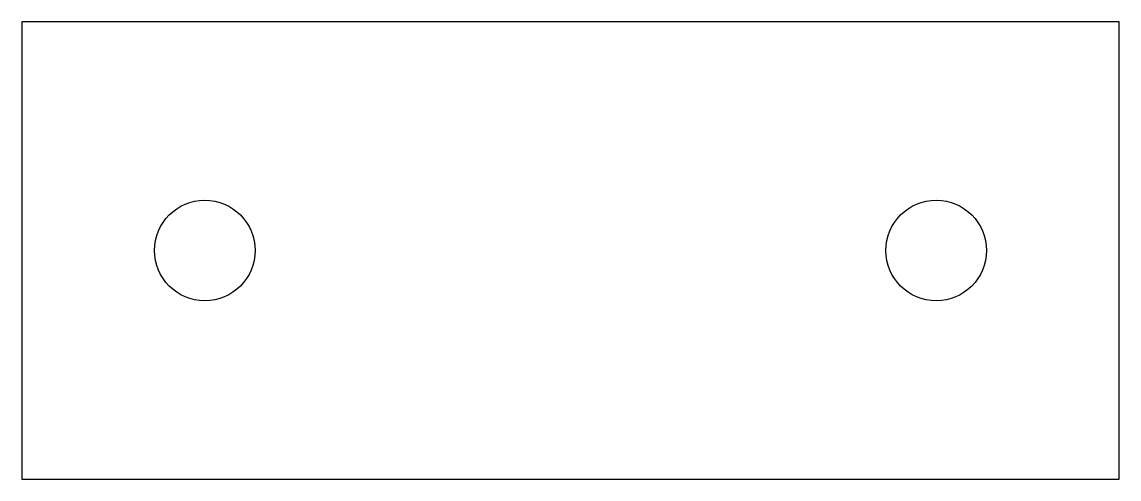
# Model space of a CAD drawing. Header units: millimetres. Extents: x -30 to 30, y -12.5 to 12.5.
import ezdxf

# ---------------------------------------------------------------- set-up
doc = ezdxf.new("R2010")
doc.units = ezdxf.units.MM

msp = doc.modelspace()

# ---------------------------------------------------------------- linework, layer by layer
at = {"layer": 'CUT'}
msp.add_lwpolyline([(-30, -12.5), (30, -12.5), (30, 12.5), (-30, 12.5)], close=True, dxfattribs=at)
at = {"layer": 'DRILL'}
for centre in [(-20, 0), (20, 0)]:
    msp.add_circle(centre, 2.75, dxfattribs=at)

doc.saveas('drawing.dxf')
